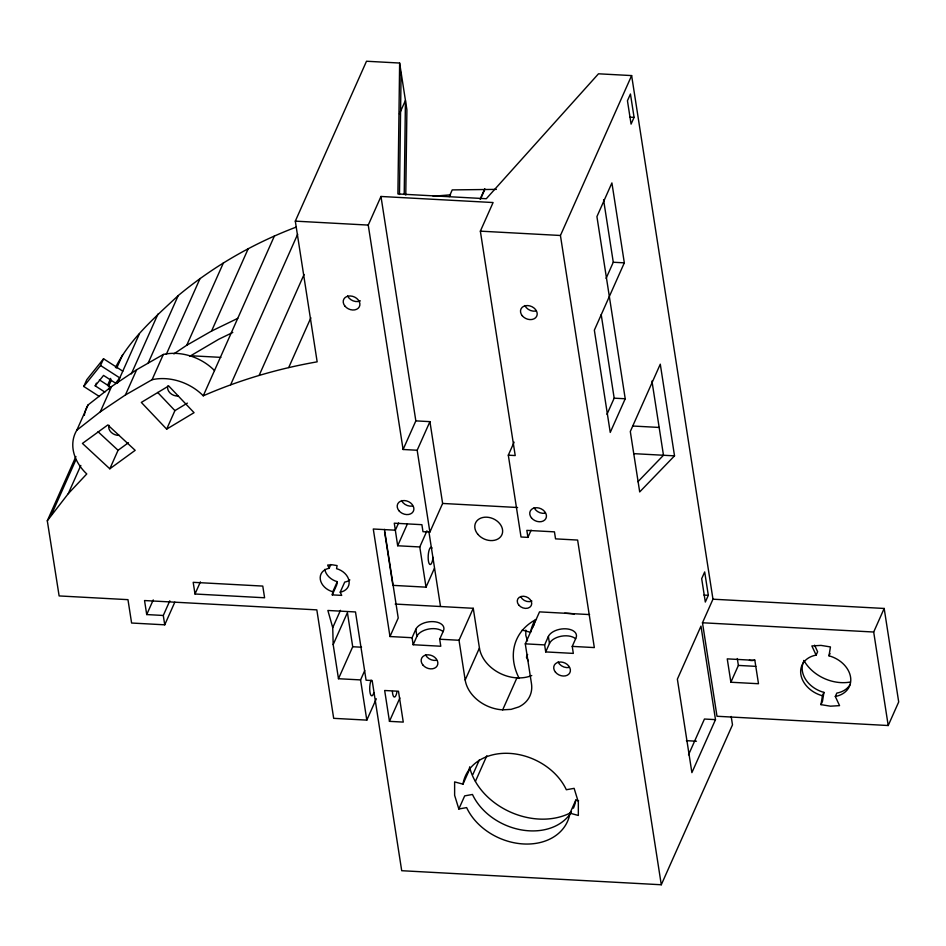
<?xml version="1.0" encoding="UTF-8"?>
<svg xmlns="http://www.w3.org/2000/svg" width="946" height="946" viewBox="0 0 946 946"><rect width="100%" height="100%" fill="white"/><g stroke="black" fill="none" stroke-linecap="round" stroke-linejoin="round"><path stroke-width="1.42" d="M525.81 630.06L525.81 635.428L527.501 640.891M174.821 602.164L164.734 624.821L131.6 623.024L127.97 599.658L59.125 595.933L47.3 520.785L68.23 493.706L86.772 473.958A46.295 35.617 24 0 1 76.839 430.182L100.3 411.806L125.416 394.967L152.07 379.701A46.295 35.617 24 0 1 203.26 395.806C239.693 379.925 278.029 368.68 317.158 361.833L295.306 221.139L366.504 61.242L399.638 63.039L397.911 193.942L486.303 198.719L598.487 73.8L631.632 75.585L712.965 599.196L702.476 622.764L716.997 716.264L888.211 725.523L898.7 701.956L884.179 608.455L712.965 599.196M399.484 194.462L401.092 72.393M404.214 194.569L405.444 100.442L399.449 113.898M405.775 195.101L406.898 109.783L399.638 63.039M349.854 579.933A14.994 11.541 24 0 1 344.722 582.074L340.217 592.172L341.719 595.389L332.283 594.88L332.791 591.77L337.284 581.672A14.994 11.541 24 0 1 324.821 569.35M337.284 581.672L336.776 584.782L332.283 594.88M850.371 684.1A25.956 19.972 24 0 1 836.808 693.087L835.306 696.457L839.563 705.645L830.434 706.177L820.986 704.64L822.441 695.759L823.942 692.389A25.956 19.972 24 0 1 804.053 660.734M835.306 696.457A25.956 19.972 24 0 0 850.572 677.135A25.956 19.972 24 0 0 828.992 655.815L830.446 646.934L820.998 645.397L811.869 645.929L816.126 655.117A25.956 19.972 24 0 0 800.86 674.439A25.956 19.972 24 0 0 822.441 695.759M823.942 692.389L822.488 701.27L820.986 704.64M99.401 396.528L83.768 386.453L86.772 379.724L103.552 358.771L122.779 371.175M83.768 386.453L100.548 365.499L103.552 358.771M104.817 392.046L95.203 385.838L96.397 383.142M76.839 430.182L88.073 404.935L111.545 386.559L136.662 369.72L163.315 354.454A46.295 35.617 24 0 1 214.494 370.56M47.3 520.785L75.905 456.492M107.667 385.128L110.658 378.4M115.447 367.627C129.827 339.011 155.156 317.194 178.215 295.59C213.37 266.287 253.563 243.205 296.37 227.04M51.451 514.659L76.035 459.449M108.388 386.784L111.356 380.115M116.701 368.1L122.637 354.762M109.027 389.551L110.221 386.855L99.401 379.878M100.3 411.806L111.545 386.559M68.23 493.706L80.824 465.432M117.387 383.296L139.417 333.808M131.317 373.918L157.97 314.06M125.416 394.967L136.662 369.72M148.002 363.43L178.215 295.59M109.819 468.802L135.172 450.331L107.797 424.955L82.432 443.426L109.819 468.802L118.061 450.284L128.431 442.728M152.07 379.701L163.315 354.454M166.307 354.301L200.067 278.479M173.875 353.887L186.74 345.255L223.457 262.787M166.673 429.129L194.06 412.669L168.707 385.944L141.321 402.405L166.673 429.129L174.915 410.611L187.367 403.126M186.74 345.255L211.561 331.053L248.278 248.573M203.26 395.806L274.446 235.909M230.658 384.726L297.659 234.23M169.807 600.816L163.291 615.468L146.713 614.569L153.24 599.918M259.192 375.278L304.056 274.506M288.731 367.509L310.867 317.797M195.006 594.005L193.185 582.322L262.775 586.082L264.596 597.777L195.006 594.005L200.398 581.885M403.091 449.492L415.838 420.875L429.922 421.644L417.174 450.249L403.091 449.492L368.242 225.089L380.978 196.472L493.091 202.539L480.355 231.155L515.215 455.558L508.309 455.18L521.021 536.997L527.915 537.375L531.132 530.162M449.232 196.638L452.223 189.91L496.39 189.377M480.13 199.157L484.636 189.058M480.473 199.157L484.979 189.058M332.791 591.77A14.994 11.541 24 0 1 320.316 579.449A14.994 11.541 24 0 1 329.137 568.286L330.828 564.502M364.73 670.596L360.568 679.914L338.479 678.72L333.181 644.593L332.732 627.647L340.454 610.324M333.181 644.593L347.419 612.618L352.716 646.745L338.479 678.72M398.585 522.984L395.369 530.198L373.28 529.003L389.977 636.528L412.066 637.722L415.814 629.315A14.427 8.254 -8.8 0 1 433.374 621.64A14.427 8.254 -8.8 0 1 443.438 630.805L439.689 639.224L440.777 646.236L413.166 644.734L412.066 637.722M426.965 530.789L419.776 546.954L397.675 545.759L407.419 523.871M332.732 627.647L327.872 610.466L355.495 611.956L366.09 680.221L372.168 680.541L401.707 870.71L661.289 884.758L560.434 235.483L631.632 75.585M397.675 545.759L394.281 523.185L421.892 524.687L422.98 531.699L429.886 532.066L442.622 503.449L429.922 421.644M389.977 636.528L398.219 618.022L384.454 529.382M634.08 117.387L631.077 124.115L627.446 100.737L630.45 94.009L634.08 117.387L629.717 117.15M146.713 614.569L144.537 600.544L316.827 609.874L333.678 718.333L366.812 720.119L376.307 698.798M384.573 531.853L392.886 585.361L426.019 587.159L434.415 568.31M413.166 644.734L416.902 636.327L415.814 629.315M389.456 721.349L384.667 690.497L398.479 691.242L403.268 722.094L389.456 721.349L399.886 697.935M508.309 455.18L514.104 442.172M606.09 278.408L613.28 262.243L603.572 199.772M624.325 262.846L594.348 330.166L610.241 432.428L625.223 398.763L596.926 216.599L611.908 182.933L624.325 262.846L613.28 262.243M589.606 614.581L539.527 611.873L525.29 643.848L531.463 683.591A34.612 26.63 24 0 1 518.668 706.981L511.112 709.358L502.681 709.843A34.612 26.63 24 0 1 465.184 680.008L459.011 640.265L473.26 608.29L395.192 604.068M465.184 680.008L479.433 648.022L473.26 608.29M606.977 414.324L614.179 398.171L601.207 314.64M578.609 800.813L575.83 800.068L569.977 813.193A55.885 42.996 24 0 1 523.516 843.962A55.885 42.996 24 0 1 466.626 807.6L458.834 808.996L454.624 795.326L454.624 781.893L462.984 784.151L468.826 771.025A55.885 42.996 24 0 1 469.772 766.887M532.976 626.95L534.171 624.265A55.885 42.996 24 0 1 535.117 620.127M472.811 774.62L479.409 759.815M502.681 709.843L516.918 677.868M458.834 808.996L464.687 795.87L472.468 794.474A55.885 42.996 24 0 0 521.447 829.914A55.885 42.996 24 0 0 571.479 811.905M527.632 654.478L526.425 657.174A64.612 49.712 24 0 0 528.27 660.805M475.46 781.278L486.859 755.7M544.624 644.9L548.373 636.481A14.427 8.254 -8.8 0 1 565.921 628.818A14.427 8.254 -8.8 0 1 575.984 637.971L572.235 646.39L573.323 653.402L545.712 651.912L544.624 644.9L525.29 643.848M545.712 651.912L549.46 643.493L548.373 636.481M708.318 595.318L705.314 602.046L701.684 578.668L704.687 571.94L708.318 595.318L703.954 595.081M688.522 754.813L704.451 719.031L715.495 719.634L700.974 626.122L677.371 679.145L691.893 772.646L715.495 719.634M730.88 682.243L727.249 658.865L754.861 660.367L758.491 683.733L730.88 682.243L738.377 665.416L737.301 658.534M661.289 884.758L732.488 724.861L731.175 716.465M816.126 655.117L817.628 651.747L814.577 645.184M828.992 655.815L829.997 653.568M888.211 725.523L873.69 632.023L884.179 608.455M95.203 385.838L103.552 375.42L115.566 383.165L119.787 377.903L100.548 365.499M637.923 481.715L663.477 455.263L651.948 381.037M674.522 455.854L639.697 491.92L630.308 431.494L660.284 364.175L674.522 455.854L634.021 453.666M189.59 356.406L218.715 339.271L232.799 332.448M211.561 331.053L237.73 318.376M433.185 196.248L450.568 194.829M178.12 396.031L175.956 395.925A8.656 6.657 24 0 1 167.868 389.516L167.572 387.683A8.656 6.657 24 0 1 167.856 385.944M295.306 221.139L368.242 225.089M480.355 231.155L560.434 235.483M190.028 355.708L220.891 357.375M614.179 398.171L625.223 398.763M632.756 426.019L659.267 427.45M442.622 503.449L517.592 507.505M702.476 622.764L873.69 632.023M439.689 639.224L459.011 640.265M572.235 646.39L594.325 647.584L577.628 540.06L555.539 538.865L554.451 531.853L526.827 530.363L527.915 537.375M738.377 665.416L755.819 666.362M352.716 646.745L361.549 647.218M686.382 740.671L696.469 741.215M522.216 630.071L530.576 632.342A55.885 42.996 24 0 1 534.23 621.711M569.977 813.193L578.337 815.464L578.337 802.019L574.127 788.349L566.335 789.744A55.885 42.996 24 0 0 509.445 753.383A55.885 42.996 24 0 0 462.984 784.151M98.053 431.743L118.061 450.284M157.675 392.448L174.915 410.611M329.137 568.286L327.647 565.069L332.283 564.797L337.083 565.578L336.575 568.688A14.994 11.541 24 0 1 349.039 581.01A14.994 11.541 24 0 1 340.217 592.172M380.978 196.472L415.838 420.875M417.174 450.249L429.886 532.066M428.916 531.818L440.469 606.173M419.776 546.954L426.019 587.159M360.568 679.914L366.812 720.119M163.291 615.468L164.734 624.821M531.735 675.527A34.612 26.63 24 0 1 479.433 648.022M549.46 643.493A14.427 8.254 -8.8 0 1 561.439 636.185A14.427 8.254 -8.8 0 1 575.676 638.822M416.902 636.327A14.427 8.254 -8.8 0 1 428.893 629.007A14.427 8.254 -8.8 0 1 443.13 631.644M569.007 667.498A8.656 6.657 24 0 1 558.093 661.987M436.449 660.32A8.656 6.657 24 0 1 425.534 654.821M412.491 506.051A8.656 6.657 24 0 1 401.565 500.54M545.038 513.217A8.656 6.657 24 0 1 534.123 507.706M373.847 692.661A8.656 2.46 -86.9 0 1 370.123 693.111A8.656 2.46 -86.9 0 1 371.128 680.174M396.93 691.964A8.656 2.46 -86.9 0 1 394.352 697.048A8.656 2.46 -86.9 0 1 392.401 691.479M433.02 557.3A8.656 2.46 -86.9 0 1 429.638 564.289A8.656 2.46 -86.9 0 1 428.479 553.055A8.656 2.46 -86.9 0 1 432.074 548.03M360.391 300.875A8.656 6.657 24 0 1 347.596 295.956M535.791 311.057A8.656 6.657 24 0 1 524.876 305.546M531.889 601.041A7.497 5.771 24 0 1 520.797 596.784M571.218 812.437A64.612 49.712 24 0 1 469.689 767.454M575.83 800.068A55.885 42.996 24 0 1 573.418 808.18M519.236 678.448A64.612 49.712 24 0 1 536.441 619.311M564.632 613.245A64.612 49.712 24 0 1 574.328 614.025M84.336 415.318A46.295 35.617 24 0 1 88.073 404.935M119.243 435.373A8.656 6.657 24 0 1 108.967 425.286M850.064 682.078A37.497 28.853 24 0 1 803.875 660.414M754.778 659.93A7.497 5.771 24 0 1 749.421 660.237M555.432 672.133A8.656 6.657 24 0 0 569.776 672.913A8.656 6.657 24 0 0 560.966 662.011A8.656 6.657 24 0 0 555.432 672.133M422.874 664.967A8.656 6.657 24 0 0 437.229 665.748A8.656 6.657 24 0 0 428.42 654.833A8.656 6.657 24 0 0 422.874 664.967M398.916 510.686A8.656 6.657 24 0 0 413.26 511.467A8.656 6.657 24 0 0 404.45 500.564A8.656 6.657 24 0 0 398.916 510.686M531.463 517.864A8.656 6.657 24 0 0 545.818 518.633A8.656 6.657 24 0 0 537.009 507.73A8.656 6.657 24 0 0 531.463 517.864M477.659 534.076A14.427 11.092 24 0 0 501.581 535.377A14.427 11.092 24 0 0 486.894 517.19A14.427 11.092 24 0 0 477.659 534.076M344.935 306.114A8.656 6.657 24 0 0 359.279 306.894A8.656 6.657 24 0 0 350.469 295.98A8.656 6.657 24 0 0 344.935 306.114M522.227 315.704A8.656 6.657 24 0 0 536.571 316.484A8.656 6.657 24 0 0 527.762 305.57A8.656 6.657 24 0 0 522.227 315.704M518.739 605.014A7.497 5.771 24 0 0 531.179 605.688A7.497 5.771 24 0 0 523.54 596.24A7.497 5.771 24 0 0 518.739 605.014"/></g></svg>
